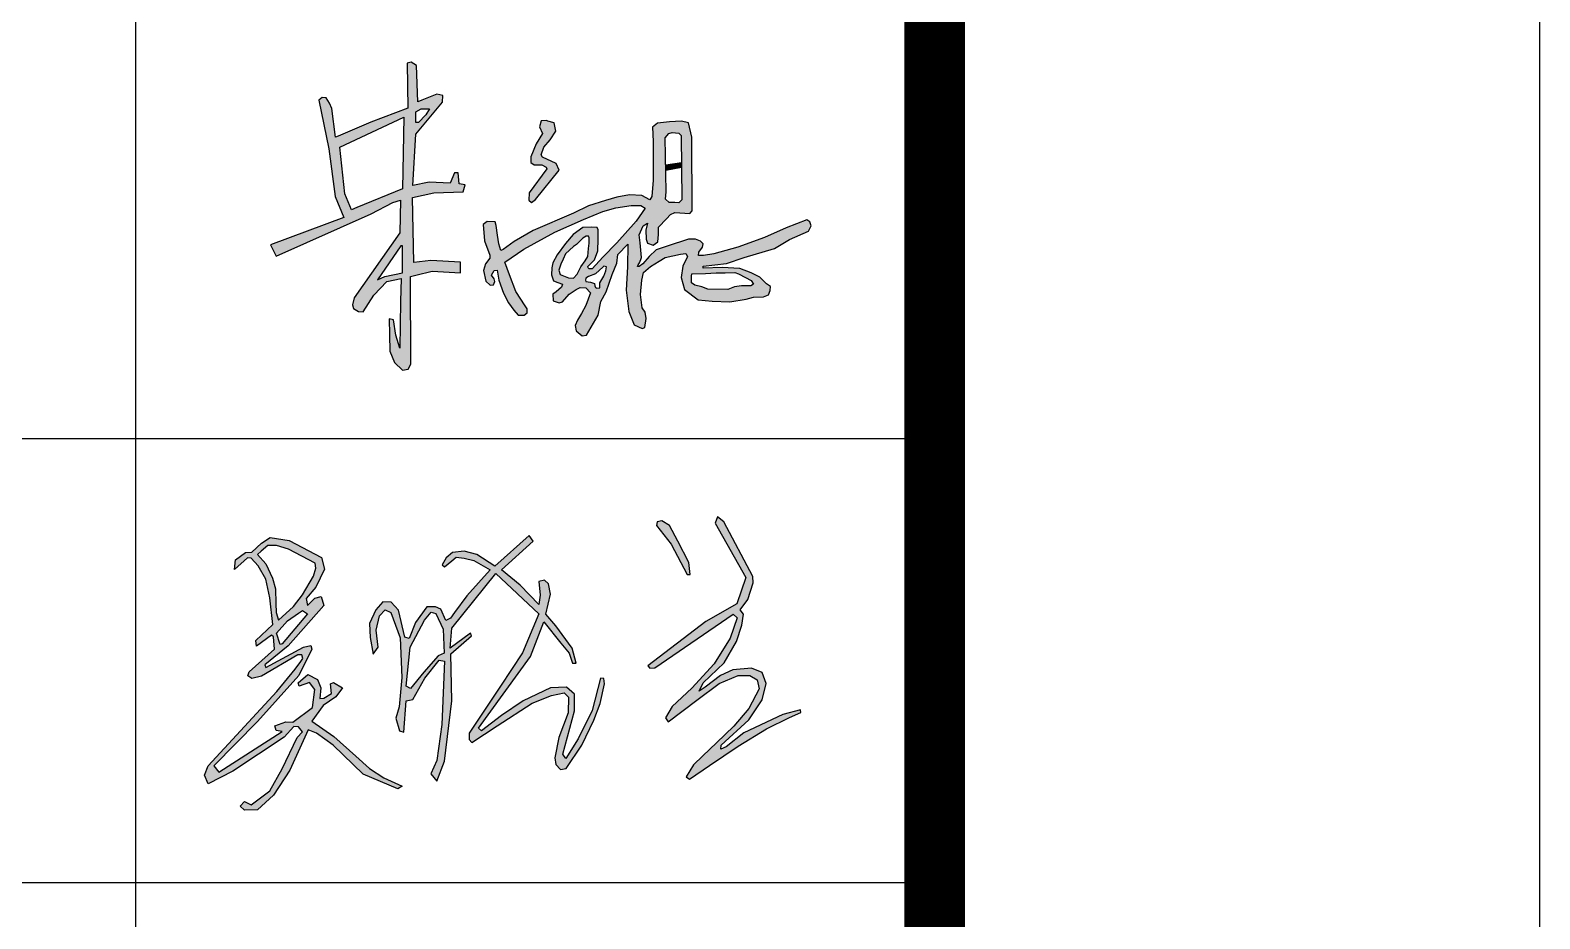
# Model space of a CAD drawing. Extents: x 1162612 to 1711260, y -157368 to 197905.
# Drawn here: x 1689902 to 1693643, y 62951 to 65154 of the extents above; entities that cross this region are included whole.
import ezdxf

# ---------------------------------------------------------------- set-up
doc = ezdxf.new("R2010")
doc.units = 0
doc.header["$LTSCALE"] = 1000
doc.header["$MEASUREMENT"] = 0
doc.layers.get('0').update_dxf_attribs({"linetype": 'CONTINUOUS'})
doc.layers.add('PUB_TITLE', color=4, linetype='CONTINUOUS')

msp = doc.modelspace()

# ---------------------------------------------------------------- hatches: boundary and pattern name
h = msp.add_hatch(color=7)
h.paths.add_polyline_path([(1690848.9, 64739.3), (1690902, 64751.1), (1690975, 64753.6), (1690979.9, 64771), (1690965.1, 64773.1), (1690962.3, 64800.3), (1690953.7, 64800.4), (1690942.8, 64774.5), (1690890.5, 64777.4), (1690849.9, 64768.8), (1690857.4, 64896.1), (1690924, 64975.4), (1690924.2, 64991.9), (1690909.2, 64995.5), (1690872.6, 64980.6), (1690862.3, 64976.6), (1690859.6, 65066.5), (1690846.2, 65074.5), (1690836, 65072.5), (1690837.6, 64960.9), (1690745.7, 64926.1), (1690665.2, 64890.9), (1690658.8, 64888.7), (1690649.5, 64959.5), (1690643.9, 64973.4), (1690635.4, 64986.3), (1690625.4, 64987), (1690616.9, 64980.5), (1690641.8, 64860), (1690657.8, 64741.6), (1690679.2, 64689.6), (1690497.6, 64621.5), (1690511.4, 64593.5), (1690747.1, 64698.9), (1690800.9, 64726.6), (1690819.9, 64733), (1690817.7, 64651.7), (1690704.8, 64490.4), (1690700.2, 64472.9), (1690703.3, 64464), (1690715.3, 64456.6), (1690726.8, 64455.6), (1690753.4, 64497.4), (1690785.8, 64531.1), (1690821.5, 64538.8), (1690819.4, 64481.5), (1690817.6, 64366), (1690807.7, 64397.7), (1690801.9, 64435.6), (1690791.4, 64438.8), (1690792.4, 64398.4), (1690793.5, 64358.7), (1690804.4, 64330.6), (1690824.8, 64311.1), (1690838.7, 64313.5), (1690845, 64325.7), (1690844.3, 64543.8), (1690857.2, 64546.5), (1690898.2, 64556.4), (1690968.5, 64552.5), (1690968.5, 64578.8), (1690895.1, 64582.9), (1690853, 64578.3)])
h.paths.add_polyline_path([(1690824.2, 64760.6), (1690711.3, 64714.6), (1690698.4, 64708.3), (1690681.7, 64748.6), (1690669.4, 64864.1), (1690827.6, 64938.4)], flags=16)
h.paths.add_polyline_path([(1690824.2, 64619.4), (1690824.2, 64552.2), (1690780.7, 64543.5), (1690762.6, 64535.2), (1690820.3, 64619.4)], flags=16)
h.paths.add_polyline_path([(1690857.4, 64924.9), (1690857.4, 64951.8), (1690870.4, 64958.9), (1690891.2, 64958.9), (1690882.1, 64944.2), (1690863.9, 64925.3)], flags=16)
h = msp.add_hatch(color=7)
h.paths.add_polyline_path([(1691499.3, 64701.7), (1691536.3, 64699.5), (1691542.7, 64705.9), (1691541.3, 64888.7), (1691533.6, 64924.3), (1691516, 64928.2), (1691486.2, 64926.9), (1691456.4, 64923.7), (1691443.9, 64913.7), (1691446, 64878.2), (1691445.4, 64782.5), (1691442.5, 64741.5), (1691437.2, 64733.8), (1691417.7, 64744.2), (1691387.3, 64745.8), (1691355.8, 64739.8), (1691327.8, 64731.9), (1691285.6, 64718.6), (1691248.6, 64700.3), (1691148.7, 64657.7), (1691101.1, 64630.4), (1691073.8, 64610.1), (1691068.1, 64608.1), (1691062.9, 64624.7), (1691059.8, 64646.2), (1691056.3, 64670), (1691054.3, 64679.1), (1691034.2, 64679.5), (1691024.5, 64672.1), (1691028.1, 64631.8), (1691040.8, 64596.4), (1691040.6, 64588.8), (1691030.1, 64574.6), (1691025.4, 64558.3), (1691031.3, 64531.5), (1691042.1, 64522.3), (1691050.4, 64522.9), (1691053.5, 64531.2), (1691051.6, 64537.7), (1691045, 64546.6), (1691052.1, 64557.9), (1691059.5, 64559.5), (1691063.5, 64534.5), (1691074.6, 64502.4), (1691087.3, 64478.4), (1691100.8, 64459.6), (1691111, 64447.9), (1691125.9, 64447.2), (1691133.5, 64453.3), (1691133.9, 64463.4), (1691128.5, 64471), (1691105.8, 64505.9), (1691089.5, 64547.9), (1691078.2, 64578.6), (1691125.4, 64611.5), (1691202.1, 64653.1), (1691273.5, 64684.4), (1691320.7, 64704.2), (1691353, 64713.6), (1691390.9, 64719.1), (1691415, 64719.1), (1691425.9, 64713.2), (1691403.3, 64680.5), (1691355.8, 64626.7), (1691321.4, 64591.2), (1691294.6, 64562), (1691287, 64562.3), (1691284.7, 64564.8), (1691283.9, 64568.5), (1691300.7, 64584.6), (1691308.4, 64606.7), (1691309.1, 64636.2), (1691309.3, 64659.2), (1691306.8, 64665), (1691293.6, 64666), (1691271.3, 64664.5), (1691247.4, 64647.6), (1691228.6, 64625.5), (1691207.9, 64597.2), (1691197.4, 64577.4), (1691194.7, 64564.7), (1691193.6, 64547.4), (1691198.8, 64532.6), (1691209.6, 64528.5), (1691221.3, 64524.6), (1691218.8, 64517.1), (1691205.1, 64505.6), (1691197.4, 64499.3), (1691197.9, 64483.3), (1691212.7, 64477.8), (1691220.7, 64480.3), (1691237.9, 64499.5), (1691254.9, 64511.2), (1691264.8, 64516.5), (1691279.3, 64515.6), (1691290.5, 64503), (1691278.8, 64471.6), (1691268.4, 64451.3), (1691258.2, 64435.4), (1691252.2, 64422.2), (1691254.9, 64409.1), (1691269.5, 64396.7), (1691280.4, 64398.1), (1691309.7, 64447.2), (1691316.2, 64481.5), (1691329.1, 64505.7), (1691344.5, 64548.6), (1691355.8, 64576.7), (1691358.2, 64597.8), (1691382.9, 64623.9), (1691381.9, 64567.3), (1691378.9, 64509.7), (1691385.5, 64456.5), (1691398.6, 64423.5), (1691418.5, 64414.2), (1691425.4, 64416.7), (1691428.5, 64439.1), (1691426, 64455.3), (1691418.8, 64465.4), (1691414.8, 64498.4), (1691417.9, 64534.2), (1691421.9, 64553), (1691438.9, 64568.4), (1691460.4, 64581.3), (1691475.2, 64590.8), (1691513.2, 64598.9), (1691526.4, 64600.1), (1691530.7, 64593.1), (1691519.3, 64569), (1691515, 64540.6), (1691523.2, 64511), (1691557.2, 64485.3), (1691592.2, 64482.5), (1691635.5, 64480.2), (1691676.4, 64487.6), (1691694.4, 64491.9), (1691718.9, 64493.1), (1691731.4, 64498.2), (1691736.1, 64508.7), (1691736.7, 64518.4), (1691726.4, 64525.5), (1691710.1, 64542), (1691688.9, 64552.6), (1691660.4, 64563), (1691616.8, 64565.6), (1691569.7, 64563.9), (1691570, 64569.3), (1691627.2, 64575.6), (1691671.6, 64590.1), (1691746.2, 64612.6), (1691783.5, 64634.8), (1691830.7, 64655.5), (1691837.3, 64668.6), (1691834.3, 64679.3), (1691826.9, 64684.2), (1691775.6, 64664), (1691722, 64640.4), (1691655.5, 64615.8), (1691596.4, 64599.6), (1691570.7, 64595.6), (1691557.9, 64595.1), (1691559.2, 64603.8), (1691568, 64616), (1691569.5, 64624), (1691562.9, 64630.8), (1691550.5, 64635.7), (1691533.2, 64635.7), (1691480.6, 64618.6), (1691453.4, 64609.8), (1691435.9, 64592.8), (1691420.4, 64575.1), (1691411.1, 64567.8), (1691407.3, 64568.1), (1691408.8, 64572.1), (1691412.2, 64577.6), (1691415.1, 64585.5), (1691416.9, 64590.1), (1691413.2, 64626.6), (1691410.8, 64646.9), (1691421.4, 64669.3), (1691431.9, 64675.4), (1691427.7, 64658.4), (1691428.3, 64635.7), (1691432.1, 64626.4), (1691445.6, 64621.4), (1691457.6, 64629.4), (1691458.7, 64647.4), (1691458.7, 64666.1), (1691478.5, 64686.4), (1691489.1, 64697.3)])
h.paths.add_polyline_path([(1691476.5, 64734.9), (1691478.3, 64753.1), (1691475.5, 64887.2), (1691484.3, 64898.3), (1691492.6, 64900.5), (1691509.7, 64899.1), (1691514.8, 64893.2), (1691517, 64733.8), (1691509.7, 64726), (1691499.9, 64726.9), (1691485.4, 64726.6)], flags=16)
h.paths.add_polyline_path([(1691542, 64550.3), (1691575.1, 64550.7), (1691601.6, 64552.5), (1691624.6, 64552.7), (1691648, 64553.5), (1691657.3, 64550.3), (1691675, 64541), (1691688.7, 64533.4), (1691694.6, 64524.3), (1691688.1, 64520.4), (1691664.6, 64520.2), (1691647.3, 64517.6), (1691630.8, 64510.9), (1691581, 64512.4), (1691566.7, 64517.6), (1691548.9, 64521.7), (1691540.5, 64527.8), (1691540.7, 64544)], flags=16)
h.paths.add_polyline_path([(1691287.2, 64639.6), (1691287.5, 64626.4), (1691285.8, 64612.8), (1691283.6, 64593.3), (1691277, 64582.6), (1691266.1, 64567.2), (1691257.6, 64549.2), (1691248.3, 64539.3), (1691235.9, 64540.4), (1691215.1, 64548.7), (1691212.1, 64558.8), (1691217, 64573.9), (1691222.5, 64586.5), (1691228.8, 64599.3), (1691248.6, 64617.4), (1691255.8, 64622.5), (1691262.6, 64629.7), (1691271.7, 64638.8), (1691279.4, 64643), (1691285.6, 64643.1)], flags=16)
h.paths.add_polyline_path([(1691330.3, 64567.7), (1691328.5, 64557.5), (1691323.2, 64544), (1691314, 64528), (1691313.3, 64515.7), (1691306.3, 64514.4), (1691302.5, 64516.3), (1691301.2, 64520.4), (1691300.7, 64526.1), (1691290.1, 64529.3), (1691278.8, 64530.7), (1691278.1, 64534.6), (1691278.7, 64539), (1691285.2, 64543.2), (1691302.6, 64550.1), (1691321.6, 64567.7), (1691323.5, 64568.9)], flags=16)
for points in [[(1691213, 64806.6), (1691205.3, 64823.5), (1691171.7, 64839.6), (1691168.1, 64845.1), (1691175.2, 64864), (1691190.6, 64882.3), (1691204.5, 64903.8), (1691200.5, 64924.5), (1691184.8, 64928.3), (1691181.4, 64930.5), (1691168, 64928.9), (1691164.2, 64914.6), (1691171.3, 64897.9), (1691155.4, 64872.7), (1691142.5, 64839.9), (1691142.6, 64825.7), (1691151.1, 64820.2), (1691169.6, 64820.2), (1691180.9, 64814.5), (1691182.5, 64810.1), (1691138.1, 64750.6), (1691137.5, 64732.8), (1691144.1, 64726.8), (1691154.3, 64734.2)], [(1691515.7, 64825.8), (1691476.9, 64820.1), (1691477.2, 64806.2), (1691515.9, 64813.5)]]:
    msp.add_hatch(color=7).paths.add_polyline_path(points)
h = msp.add_hatch(color=256)
h.paths.add_polyline_path([(1691620.8, 63935.6), (1691605, 63947.6), (1691599.1, 63931.7), (1691675.3, 63797.1), (1691653.4, 63732.2), (1691576.2, 63688.3), (1691432.9, 63578.2), (1691437.7, 63572.3), (1691450, 63572.9), (1691643.8, 63706.4), (1691653.9, 63697.3), (1691636.3, 63646.8), (1691596.9, 63583.5), (1691542, 63522.6), (1691493, 63477.4), (1691476, 63449.2), (1691482.9, 63439.1), (1691554.2, 63492.8), (1691609.7, 63534.6), (1691656.6, 63554), (1691685.4, 63554), (1691703.5, 63543.4), (1691708.8, 63521.1), (1691682.7, 63472.7), (1691645.4, 63428.3), (1691602.8, 63387.4), (1691569.2, 63355), (1691545.6, 63332.4), (1691527.2, 63302.8), (1691535.7, 63297.5), (1691585.2, 63331), (1691656.7, 63379.3), (1691726.6, 63422.3), (1691784.1, 63450.2), (1691811.7, 63462.2), (1691810.6, 63468.9), (1691767.3, 63457.3), (1691670.7, 63412.2), (1691626.7, 63377.2), (1691613.2, 63371.6), (1691614.7, 63381.7), (1691683, 63444.3), (1691715.8, 63493.8), (1691725.9, 63534.7), (1691716.2, 63561.9), (1691689.4, 63572.7), (1691643.1, 63568.6), (1691612.5, 63554.1), (1691574.5, 63525.7), (1691560.2, 63515.1), (1691570, 63536.2), (1691621.5, 63585.7), (1691652.1, 63638.8), (1691665.5, 63678.7), (1691669.6, 63706.6), (1691661.4, 63717.4), (1691680.1, 63742.3), (1691693.9, 63783.6), (1691693.2, 63799.7)])
h.paths.add_polyline_path([(1691467.5, 63937.6), (1691456.1, 63935.5), (1691453.7, 63926.4), (1691490.3, 63879.5), (1691529.9, 63804.6), (1691537.3, 63804.6), (1691534.3, 63834.3), (1691506.7, 63887.3), (1691486.4, 63926.1)], flags=17)
h.paths.add_polyline_path([(1690877.3, 63562.8), (1690844.5, 63521.9), (1690833.9, 63528), (1690843.4, 63624.2), (1690879, 63691.6), (1690895.2, 63711.4), (1690907.3, 63707.9), (1690925.7, 63668.9), (1690927.6, 63610), (1690913.2, 63603)], flags=16)
h.paths.add_polyline_path([(1690744, 63648.8), (1690751.8, 63607.2), (1690764.4, 63624.6), (1690759.5, 63666.5), (1690767.1, 63701.8), (1690781.8, 63717.1), (1690795.4, 63710.5), (1690818.8, 63648), (1690822.6, 63549.1), (1690816.6, 63476.5), (1690807.9, 63448.8), (1690817.1, 63417.2), (1690828, 63414), (1690834, 63491.2), (1690849.8, 63495), (1690879.7, 63547.7), (1690915.1, 63592.3), (1690928.7, 63590.1), (1690921.6, 63432.4), (1690909.6, 63343.6), (1690894.9, 63310.4), (1690909.6, 63292.5), (1690928.7, 63341.9), (1690946.7, 63491.2), (1690944.1, 63608), (1690995.6, 63652.2), (1690993.3, 63659.1), (1690943, 63621.7), (1690946.4, 63671.6), (1691055.8, 63807.1), (1691162.8, 63707), (1691122.3, 63610.3), (1691067.6, 63527.9), (1690990, 63411), (1690990.1, 63395.6), (1690996, 63388.1), (1691059.1, 63429.3), (1691145.5, 63485.7), (1691193.4, 63504.5), (1691225.5, 63511.3), (1691235.6, 63500.7), (1691234.7, 63462.1), (1691211.6, 63400.5), (1691201.9, 63350.1), (1691204.4, 63333.7), (1691216.2, 63321.1), (1691230.5, 63323.6), (1691268.8, 63381.6), (1691298.7, 63443.5), (1691314.1, 63484.5), (1691324.9, 63533.8), (1691323.2, 63546.6), (1691315.3, 63547.4), (1691294.6, 63467.9), (1691259.8, 63397.5), (1691229.5, 63348.9), (1691221.6, 63359.2), (1691250.6, 63466.7), (1691251.1, 63508.1), (1691231.2, 63525.5), (1691191, 63523.4), (1691123.4, 63491.1), (1691069.9, 63455.1), (1691020.2, 63417.4), (1691013.2, 63424.1), (1691142.1, 63601.3), (1691175.1, 63687.2), (1691217.3, 63634.4), (1691237.2, 63609.6), (1691246.1, 63584.5), (1691255.2, 63584.5), (1691244.7, 63622.4), (1691204.2, 63677.4), (1691180, 63706.6), (1691191.1, 63756), (1691186.5, 63781.5), (1691176.4, 63790.7), (1691162.3, 63787.5), (1691165.5, 63753.2), (1691162.3, 63729.9), (1691116.5, 63778.3), (1691069.6, 63816), (1691148.2, 63887.1), (1691138.2, 63901.2), (1691053.4, 63825.5), (1691008.7, 63854.5), (1690977, 63862.1), (1690948.8, 63859.3), (1690932.6, 63845.8), (1690923.1, 63828.8), (1690928.6, 63823.7), (1690946.5, 63838.3), (1690957.3, 63847.3), (1690977.7, 63845), (1691001.4, 63839.3), (1691041.4, 63816.3), (1690983.6, 63752.1), (1690953.4, 63710.2), (1690943.1, 63696), (1690931.7, 63690.2), (1690919.2, 63719.1), (1690905.9, 63724.9), (1690885.1, 63724.9), (1690856.7, 63686), (1690841.2, 63645.8), (1690830.6, 63649.1), (1690814.7, 63716.2), (1690796.4, 63736.2), (1690775.9, 63736.5), (1690758.1, 63717.1), (1690743.1, 63683.5)])
h.paths.add_polyline_path([(1690521, 63631.4), (1690512, 63659.2), (1690539.5, 63689.5), (1690566.7, 63708.4), (1690577, 63715.6), (1690589.3, 63707.1), (1690526.3, 63632.5)], flags=16)
h.paths.add_polyline_path([(1690511, 63710.7), (1690517.3, 63691.1), (1690554.2, 63725.4), (1690576.6, 63753.9), (1690603.6, 63800.7), (1690609.5, 63820.6), (1690607.7, 63832.8), (1690541.8, 63867.3), (1690512.2, 63876.2), (1690490.7, 63876.8), (1690473.9, 63862.3), (1690465.1, 63854.6), (1690485.7, 63830.7), (1690502.7, 63795.8), (1690510, 63768.8), (1690510.8, 63732.8)], flags=16)
h.paths.add_polyline_path([(1690440.2, 63846.1), (1690408, 63816.9), (1690411, 63840.7), (1690435.5, 63859.4), (1690450.8, 63859.9), (1690474.8, 63882.5), (1690496.6, 63896.5), (1690543.3, 63888.6), (1690624.1, 63846.8), (1690631.1, 63818), (1690610.1, 63773.5), (1690585.7, 63745.1), (1690589.2, 63728.1), (1690607.1, 63746), (1690622.8, 63750.4), (1690629.3, 63728.1), (1690541, 63627.8), (1690483.1, 63581.1), (1690485.6, 63573.9), (1690579.5, 63624.9), (1690597.3, 63628.3), (1690599.8, 63619.6), (1690567.7, 63554.2), (1690464.9, 63440), (1690356.7, 63330.7), (1690369.4, 63315), (1690526.6, 63415.2), (1690511.5, 63418.3), (1690507.9, 63429.7), (1690535.7, 63439.4), (1690552.6, 63438.8), (1690601.6, 63475.1), (1690607, 63519.8), (1690593.7, 63537.3), (1690568.3, 63527.6), (1690565.9, 63536.1), (1690590.1, 63556.6), (1690613.7, 63544.5), (1690622.2, 63523.4), (1690619.7, 63497.4), (1690629.4, 63498), (1690648.2, 63509.5), (1690645.7, 63533.7), (1690653.6, 63537.3), (1690676, 63524), (1690659, 63501), (1690628.2, 63479.9), (1690599.8, 63441.2), (1690654.2, 63403.2), (1690708.6, 63354.2), (1690742.8, 63323.6), (1690778.3, 63300.2), (1690823.7, 63280.3), (1690812.8, 63273), (1690726.9, 63309.9), (1690652.5, 63381.2), (1690611.4, 63411.4), (1690590.3, 63419.2), (1690545.5, 63319.5), (1690504.4, 63257.3), (1690465.4, 63221.2), (1690433.2, 63220.4), (1690422.2, 63230.5), (1690432.8, 63241.5), (1690449.7, 63233.9), (1690495.5, 63268.2), (1690526, 63323.1), (1690563.3, 63400.5), (1690576.9, 63414.9), (1690566.7, 63427.2), (1690554.8, 63427.6), (1690531.5, 63401.8), (1690403.6, 63316.7), (1690343, 63285.4), (1690334.1, 63307.4), (1690342.6, 63330.3), (1690513.3, 63514.6), (1690558.7, 63570.3), (1690572.6, 63589.1), (1690577.8, 63596.1), (1690574.9, 63605.5), (1690564.9, 63605.9), (1690475.3, 63552.8), (1690450.7, 63547.2), (1690441, 63553.2), (1690444.4, 63563.2), (1690507.2, 63619.4), (1690505, 63650.2), (1690499.5, 63653.9), (1690462.8, 63627.1), (1690460.6, 63641.4), (1690502.8, 63680.3), (1690495.4, 63746.4), (1690485.4, 63793.2), (1690466.6, 63826.4), (1690449.5, 63845.1)])

# ---------------------------------------------------------------- linework, layer by layer
for p, q in [((1691605, 63947.6), (1691599.1, 63931.7)), ((1691620.8, 63935.6), (1691605, 63947.6)), ((1691456.1, 63935.5), (1691453.7, 63926.4)), ((1691453.7, 63926.4), (1691490.3, 63879.5)), ((1691467.5, 63937.6), (1691456.1, 63935.5)), ((1691486.4, 63926.1), (1691467.5, 63937.6)), ((1691506.7, 63887.3), (1691486.4, 63926.1)), ((1691599.1, 63931.7), (1691675.3, 63797.1)), ((1691693.2, 63799.7), (1691620.8, 63935.6)), ((1690450.8, 63859.9), (1690474.8, 63882.5)), ((1690490.7, 63876.8), (1690473.9, 63862.3)), ((1690474.8, 63882.5), (1690496.6, 63896.5)), ((1690512.2, 63876.2), (1690490.7, 63876.8)), ((1690496.6, 63896.5), (1690543.3, 63888.6)), ((1690541.8, 63867.3), (1690512.2, 63876.2)), ((1690543.3, 63888.6), (1690624.1, 63846.8)), ((1691138.2, 63901.2), (1691053.4, 63825.5)), ((1691069.6, 63816), (1691148.2, 63887.1)), ((1691148.2, 63887.1), (1691138.2, 63901.2)), ((1691490.3, 63879.5), (1691529.9, 63804.6)), ((1691534.3, 63834.3), (1691506.7, 63887.3)), ((1690440.2, 63846.1), (1690408, 63816.9)), ((1690408, 63816.9), (1690411, 63840.7)), ((1690411, 63840.7), (1690435.5, 63859.4)), ((1690435.5, 63859.4), (1690450.8, 63859.9)), ((1690449.5, 63845.1), (1690440.2, 63846.1)), ((1690466.6, 63826.4), (1690449.5, 63845.1)), ((1690473.9, 63862.3), (1690465.1, 63854.6)), ((1690465.1, 63854.6), (1690485.7, 63830.7)), ((1690607.7, 63832.8), (1690541.8, 63867.3)), ((1690609.5, 63820.6), (1690607.7, 63832.8)), ((1690624.1, 63846.8), (1690631.1, 63818)), ((1690932.6, 63845.8), (1690923.1, 63828.8)), ((1690928.6, 63823.7), (1690946.5, 63838.3)), ((1690948.8, 63859.3), (1690932.6, 63845.8)), ((1690946.5, 63838.3), (1690957.3, 63847.3)), ((1690977, 63862.1), (1690948.8, 63859.3)), ((1690957.3, 63847.3), (1690977.7, 63845)), ((1691008.7, 63854.5), (1690977, 63862.1)), ((1690977.7, 63845), (1691001.4, 63839.3)), ((1691001.4, 63839.3), (1691041.4, 63816.3)), ((1691053.4, 63825.5), (1691008.7, 63854.5)), ((1691537.3, 63804.6), (1691534.3, 63834.3)), ((1690485.4, 63793.2), (1690466.6, 63826.4)), ((1690485.7, 63830.7), (1690502.7, 63795.8)), ((1690502.7, 63795.8), (1690510, 63768.8)), ((1690576.6, 63753.9), (1690603.6, 63800.7)), ((1690603.6, 63800.7), (1690609.5, 63820.6)), ((1690631.1, 63818), (1690610.1, 63773.5)), ((1690923.1, 63828.8), (1690928.6, 63823.7)), ((1690946.4, 63671.6), (1691055.8, 63807.1)), ((1691041.4, 63816.3), (1690983.6, 63752.1)), ((1691055.8, 63807.1), (1691162.8, 63707)), ((1691116.5, 63778.3), (1691069.6, 63816)), ((1691529.9, 63804.6), (1691537.3, 63804.6)), ((1691675.3, 63797.1), (1691653.4, 63732.2)), ((1691693.9, 63783.6), (1691693.2, 63799.7)), ((1690495.4, 63746.4), (1690485.4, 63793.2)), ((1690510, 63768.8), (1690510.8, 63732.8)), ((1690610.1, 63773.5), (1690585.7, 63745.1)), ((1691162.3, 63729.9), (1691116.5, 63778.3)), ((1691176.4, 63790.7), (1691162.3, 63787.5)), ((1691162.3, 63787.5), (1691165.5, 63753.2)), ((1691186.5, 63781.5), (1691176.4, 63790.7)), ((1691191.1, 63756), (1691186.5, 63781.5)), ((1691680.1, 63742.3), (1691693.9, 63783.6)), ((1690502.8, 63680.3), (1690495.4, 63746.4)), ((1690510.8, 63732.8), (1690511, 63710.7)), ((1690517.3, 63691.1), (1690554.2, 63725.4)), ((1690629.3, 63728.1), (1690541, 63627.8)), ((1690554.2, 63725.4), (1690576.6, 63753.9)), ((1690585.7, 63745.1), (1690589.2, 63728.1)), ((1690589.2, 63728.1), (1690607.1, 63746)), ((1690607.1, 63746), (1690622.8, 63750.4)), ((1690622.8, 63750.4), (1690629.3, 63728.1)), ((1690775.9, 63736.5), (1690758.1, 63717.1)), ((1690796.4, 63736.2), (1690775.9, 63736.5)), ((1690814.7, 63716.2), (1690796.4, 63736.2)), ((1690885.1, 63724.9), (1690856.7, 63686)), ((1690905.9, 63724.9), (1690885.1, 63724.9)), ((1690919.2, 63719.1), (1690905.9, 63724.9)), ((1690983.6, 63752.1), (1690953.4, 63710.2)), ((1691165.5, 63753.2), (1691162.3, 63729.9)), ((1691180, 63706.6), (1691191.1, 63756)), ((1691653.4, 63732.2), (1691576.2, 63688.3)), ((1691661.4, 63717.4), (1691680.1, 63742.3)), ((1690511, 63710.7), (1690517.3, 63691.1)), ((1690512, 63659.2), (1690539.5, 63689.5)), ((1690589.3, 63707.1), (1690526.3, 63632.5)), ((1690539.5, 63689.5), (1690566.7, 63708.4)), ((1690566.7, 63708.4), (1690577, 63715.6)), ((1690577, 63715.6), (1690589.3, 63707.1)), ((1690758.1, 63717.1), (1690743.1, 63683.5)), ((1690743.1, 63683.5), (1690744, 63648.8)), ((1690759.5, 63666.5), (1690767.1, 63701.8)), ((1690767.1, 63701.8), (1690781.8, 63717.1)), ((1690781.8, 63717.1), (1690795.4, 63710.5)), ((1690795.4, 63710.5), (1690818.8, 63648)), ((1690830.6, 63649.1), (1690814.7, 63716.2)), ((1690856.7, 63686), (1690841.2, 63645.8)), ((1690843.4, 63624.2), (1690879, 63691.6)), ((1690879, 63691.6), (1690895.2, 63711.4)), ((1690895.2, 63711.4), (1690907.3, 63707.9)), ((1690907.3, 63707.9), (1690925.7, 63668.9)), ((1690931.7, 63690.2), (1690919.2, 63719.1)), ((1690943.1, 63696), (1690931.7, 63690.2)), ((1690953.4, 63710.2), (1690943.1, 63696)), ((1691162.8, 63707), (1691122.3, 63610.3)), ((1691142.1, 63601.3), (1691175.1, 63687.2)), ((1691175.1, 63687.2), (1691217.3, 63634.4)), ((1691204.2, 63677.4), (1691180, 63706.6)), ((1691576.2, 63688.3), (1691432.9, 63578.2)), ((1691450, 63572.9), (1691643.8, 63706.4)), ((1691653.9, 63697.3), (1691636.3, 63646.8)), ((1691643.8, 63706.4), (1691653.9, 63697.3)), ((1691669.6, 63706.6), (1691661.4, 63717.4)), ((1691665.5, 63678.7), (1691669.6, 63706.6)), ((1690460.6, 63641.4), (1690502.8, 63680.3)), ((1690499.5, 63653.9), (1690462.8, 63627.1)), ((1690505, 63650.2), (1690499.5, 63653.9)), ((1690507.2, 63619.4), (1690505, 63650.2)), ((1690521, 63631.4), (1690512, 63659.2)), ((1690744, 63648.8), (1690751.8, 63607.2)), ((1690764.4, 63624.6), (1690759.5, 63666.5)), ((1690818.8, 63648), (1690822.6, 63549.1)), ((1690841.2, 63645.8), (1690830.6, 63649.1)), ((1690925.7, 63668.9), (1690927.6, 63610)), ((1690943, 63621.7), (1690946.4, 63671.6)), ((1690993.3, 63659.1), (1690943, 63621.7)), ((1690944.1, 63608), (1690995.6, 63652.2)), ((1690995.6, 63652.2), (1690993.3, 63659.1)), ((1691244.7, 63622.4), (1691204.2, 63677.4)), ((1691636.3, 63646.8), (1691596.9, 63583.5)), ((1691652.1, 63638.8), (1691665.5, 63678.7)), ((1690444.4, 63563.2), (1690507.2, 63619.4)), ((1690462.8, 63627.1), (1690460.6, 63641.4)), ((1690541, 63627.8), (1690483.1, 63581.1)), ((1690485.6, 63573.9), (1690579.5, 63624.9)), ((1690526.3, 63632.5), (1690521, 63631.4)), ((1690599.8, 63619.6), (1690567.7, 63554.2)), ((1690579.5, 63624.9), (1690597.3, 63628.3)), ((1690597.3, 63628.3), (1690599.8, 63619.6)), ((1690751.8, 63607.2), (1690764.4, 63624.6)), ((1690833.9, 63528), (1690843.4, 63624.2)), ((1690927.6, 63610), (1690913.2, 63603)), ((1690946.7, 63491.2), (1690944.1, 63608)), ((1691122.3, 63610.3), (1691067.6, 63527.9)), ((1691217.3, 63634.4), (1691237.2, 63609.6)), ((1691237.2, 63609.6), (1691246.1, 63584.5)), ((1691255.2, 63584.5), (1691244.7, 63622.4)), ((1691621.5, 63585.7), (1691652.1, 63638.8)), ((1690564.9, 63605.9), (1690475.3, 63552.8)), ((1690483.1, 63581.1), (1690485.6, 63573.9)), ((1690513.3, 63514.6), (1690558.7, 63570.3)), ((1690558.7, 63570.3), (1690572.6, 63589.1)), ((1690574.9, 63605.5), (1690564.9, 63605.9)), ((1690572.6, 63589.1), (1690577.8, 63596.1)), ((1690577.8, 63596.1), (1690574.9, 63605.5)), ((1690913.2, 63603), (1690877.3, 63562.8)), ((1690879.7, 63547.7), (1690915.1, 63592.3)), ((1690915.1, 63592.3), (1690928.7, 63590.1)), ((1690928.7, 63590.1), (1690921.6, 63432.4)), ((1691013.2, 63424.1), (1691142.1, 63601.3)), ((1691246.1, 63584.5), (1691255.2, 63584.5)), ((1691432.9, 63578.2), (1691437.7, 63572.3)), ((1691437.7, 63572.3), (1691450, 63572.9)), ((1691596.9, 63583.5), (1691542, 63522.6)), ((1691570, 63536.2), (1691621.5, 63585.7)), ((1691689.4, 63572.7), (1691643.1, 63568.6)), ((1691716.2, 63561.9), (1691689.4, 63572.7)), ((1690441, 63553.2), (1690444.4, 63563.2)), ((1690450.7, 63547.2), (1690441, 63553.2)), ((1690475.3, 63552.8), (1690450.7, 63547.2)), ((1690567.7, 63554.2), (1690464.9, 63440)), ((1690565.9, 63536.1), (1690590.1, 63556.6)), ((1690568.3, 63527.6), (1690565.9, 63536.1)), ((1690593.7, 63537.3), (1690568.3, 63527.6)), ((1690590.1, 63556.6), (1690613.7, 63544.5)), ((1690607, 63519.8), (1690593.7, 63537.3)), ((1690613.7, 63544.5), (1690622.2, 63523.4)), ((1690645.7, 63533.7), (1690653.6, 63537.3)), ((1690648.2, 63509.5), (1690645.7, 63533.7)), ((1690653.6, 63537.3), (1690676, 63524)), ((1690822.6, 63549.1), (1690816.6, 63476.5)), ((1690877.3, 63562.8), (1690844.5, 63521.9)), ((1690849.8, 63495), (1690879.7, 63547.7)), ((1691315.3, 63547.4), (1691294.6, 63467.9)), ((1691314.1, 63484.5), (1691324.9, 63533.8)), ((1691323.2, 63546.6), (1691315.3, 63547.4)), ((1691324.9, 63533.8), (1691323.2, 63546.6)), ((1691554.2, 63492.8), (1691609.7, 63534.6)), ((1691560.2, 63515.1), (1691570, 63536.2)), ((1691612.5, 63554.1), (1691574.5, 63525.7)), ((1691609.7, 63534.6), (1691656.6, 63554)), ((1691643.1, 63568.6), (1691612.5, 63554.1)), ((1691656.6, 63554), (1691685.4, 63554)), ((1691685.4, 63554), (1691703.5, 63543.4)), ((1691703.5, 63543.4), (1691708.8, 63521.1)), ((1691715.8, 63493.8), (1691725.9, 63534.7)), ((1691725.9, 63534.7), (1691716.2, 63561.9)), ((1690342.6, 63330.3), (1690513.3, 63514.6)), ((1690568.3, 63527.6), (1690568.3, 63527.6)), ((1690601.6, 63475.1), (1690607, 63519.8)), ((1690622.2, 63523.4), (1690619.7, 63497.4)), ((1690619.7, 63497.4), (1690629.4, 63498)), ((1690659, 63501), (1690628.2, 63479.9)), ((1690629.4, 63498), (1690648.2, 63509.5)), ((1690676, 63524), (1690659, 63501)), ((1690844.5, 63521.9), (1690833.9, 63528)), ((1691067.6, 63527.9), (1690990, 63411)), ((1691191, 63523.4), (1691123.4, 63491.1)), ((1691145.5, 63485.7), (1691193.4, 63504.5)), ((1691231.2, 63525.5), (1691191, 63523.4)), ((1691193.4, 63504.5), (1691225.5, 63511.3)), ((1691225.5, 63511.3), (1691235.6, 63500.7)), ((1691251.1, 63508.1), (1691231.2, 63525.5)), ((1691235.6, 63500.7), (1691234.7, 63462.1)), ((1691250.6, 63466.7), (1691251.1, 63508.1)), ((1691542, 63522.6), (1691493, 63477.4)), ((1691574.5, 63525.7), (1691560.2, 63515.1)), ((1691708.8, 63521.1), (1691682.7, 63472.7)), ((1690552.6, 63438.8), (1690601.6, 63475.1)), ((1690628.2, 63479.9), (1690599.8, 63441.2)), ((1690816.6, 63476.5), (1690807.9, 63448.8)), ((1690828, 63414), (1690834, 63491.2)), ((1690834, 63491.2), (1690849.8, 63495)), ((1690928.7, 63341.9), (1690946.7, 63491.2)), ((1691059.1, 63429.3), (1691145.5, 63485.7)), ((1691123.4, 63491.1), (1691069.9, 63455.1)), ((1691234.7, 63462.1), (1691211.6, 63400.5)), ((1691221.6, 63359.2), (1691250.6, 63466.7)), ((1691294.6, 63467.9), (1691259.8, 63397.5)), ((1691298.7, 63443.5), (1691314.1, 63484.5)), ((1691493, 63477.4), (1691476, 63449.2)), ((1691482.9, 63439.1), (1691554.2, 63492.8)), ((1691682.7, 63472.7), (1691645.4, 63428.3)), ((1691683, 63444.3), (1691715.8, 63493.8)), ((1691810.6, 63468.9), (1691767.3, 63457.3)), ((1691784.1, 63450.2), (1691811.7, 63462.2)), ((1691811.7, 63462.2), (1691810.6, 63468.9)), ((1690464.9, 63440), (1690356.7, 63330.7)), ((1690507.9, 63429.7), (1690535.7, 63439.4)), ((1690511.5, 63418.3), (1690507.9, 63429.7)), ((1690554.8, 63427.6), (1690531.5, 63401.8)), ((1690535.7, 63439.4), (1690552.6, 63438.8)), ((1690566.7, 63427.2), (1690554.8, 63427.6)), ((1690576.9, 63414.9), (1690566.7, 63427.2)), ((1690599.8, 63441.2), (1690654.2, 63403.2)), ((1690807.9, 63448.8), (1690817.1, 63417.2)), ((1690921.6, 63432.4), (1690909.6, 63343.6)), ((1690996, 63388.1), (1691059.1, 63429.3)), ((1691020.2, 63417.4), (1691013.2, 63424.1)), ((1691069.9, 63455.1), (1691020.2, 63417.4)), ((1691268.8, 63381.6), (1691298.7, 63443.5)), ((1691476, 63449.2), (1691482.9, 63439.1)), ((1691645.4, 63428.3), (1691602.8, 63387.4)), ((1691614.7, 63381.7), (1691683, 63444.3)), ((1691656.7, 63379.3), (1691726.6, 63422.3)), ((1691767.3, 63457.3), (1691670.7, 63412.2)), ((1691726.6, 63422.3), (1691784.1, 63450.2)), ((1690369.4, 63315), (1690526.6, 63415.2)), ((1690531.5, 63401.8), (1690403.6, 63316.7)), ((1690526.6, 63415.2), (1690511.5, 63418.3)), ((1690526, 63323.1), (1690563.3, 63400.5)), ((1690590.3, 63419.2), (1690545.5, 63319.5)), ((1690563.3, 63400.5), (1690576.9, 63414.9)), ((1690611.4, 63411.4), (1690590.3, 63419.2)), ((1690652.5, 63381.2), (1690611.4, 63411.4)), ((1690654.2, 63403.2), (1690708.6, 63354.2)), ((1690817.1, 63417.2), (1690828, 63414)), ((1690990, 63411), (1690990.1, 63395.6)), ((1690990.1, 63395.6), (1690996, 63388.1)), ((1691211.6, 63400.5), (1691201.9, 63350.1)), ((1691259.8, 63397.5), (1691229.5, 63348.9)), ((1691602.8, 63387.4), (1691569.2, 63355)), ((1691670.7, 63412.2), (1691626.7, 63377.2)), ((1690726.9, 63309.9), (1690652.5, 63381.2)), ((1690708.6, 63354.2), (1690742.8, 63323.6)), ((1691201.9, 63350.1), (1691204.4, 63333.7)), ((1691229.5, 63348.9), (1691221.6, 63359.2)), ((1691230.5, 63323.6), (1691268.8, 63381.6)), ((1691569.2, 63355), (1691545.6, 63332.4)), ((1691585.2, 63331), (1691656.7, 63379.3)), ((1691613.2, 63371.6), (1691614.7, 63381.7)), ((1691626.7, 63377.2), (1691613.2, 63371.6)), ((1690334.1, 63307.4), (1690342.6, 63330.3)), ((1690403.6, 63316.7), (1690343, 63285.4)), ((1690356.7, 63330.7), (1690369.4, 63315)), ((1690495.5, 63268.2), (1690526, 63323.1)), ((1690545.5, 63319.5), (1690504.4, 63257.3)), ((1690812.8, 63273), (1690726.9, 63309.9)), ((1690742.8, 63323.6), (1690778.3, 63300.2)), ((1690909.6, 63343.6), (1690894.9, 63310.4)), ((1690894.9, 63310.4), (1690909.6, 63292.5)), ((1690909.6, 63292.5), (1690928.7, 63341.9)), ((1691204.4, 63333.7), (1691216.2, 63321.1)), ((1691216.2, 63321.1), (1691230.5, 63323.6)), ((1691545.6, 63332.4), (1691527.2, 63302.8)), ((1691535.7, 63297.5), (1691585.2, 63331)), ((1690343, 63285.4), (1690334.1, 63307.4)), ((1690778.3, 63300.2), (1690823.7, 63280.3)), ((1690823.7, 63280.3), (1690812.8, 63273)), ((1691527.2, 63302.8), (1691535.7, 63297.5)), ((1690422.2, 63230.5), (1690432.8, 63241.5)), ((1690432.8, 63241.5), (1690449.7, 63233.9)), ((1690449.7, 63233.9), (1690495.5, 63268.2)), ((1690504.4, 63257.3), (1690465.4, 63221.2)), ((1690433.2, 63220.4), (1690422.2, 63230.5)), ((1690465.4, 63221.2), (1690433.2, 63220.4))]:
    msp.add_line(p, q)
for points in [[(1690821.5, 64538.8), (1690819.4, 64481.5), (1690817.6, 64366), (1690807.7, 64397.7), (1690801.9, 64435.6), (1690791.4, 64438.8), (1690792.4, 64398.4), (1690793.5, 64358.7), (1690804.4, 64330.6), (1690824.8, 64311.1), (1690838.7, 64313.5), (1690845, 64325.7), (1690844.3, 64543.8), (1690857.2, 64546.5), (1690898.2, 64556.4), (1690968.5, 64552.5), (1690968.5, 64578.8), (1690895.1, 64582.9), (1690853, 64578.3), (1690848.9, 64739.3), (1690902, 64751.1), (1690975, 64753.6), (1690979.9, 64771), (1690965.1, 64773.1), (1690962.3, 64800.3), (1690953.7, 64800.4), (1690942.8, 64774.5), (1690890.5, 64777.4), (1690849.9, 64768.8), (1690857.4, 64896.1), (1690924, 64975.4), (1690924.2, 64991.9), (1690909.2, 64995.5), (1690872.6, 64980.6), (1690862.3, 64976.6), (1690859.6, 65066.5), (1690846.2, 65074.5), (1690836, 65072.5), (1690837.6, 64960.9), (1690745.7, 64926.1), (1690665.2, 64890.9), (1690658.8, 64888.7), (1690649.5, 64959.5), (1690643.9, 64973.4), (1690635.4, 64986.3), (1690625.4, 64987), (1690616.9, 64980.5), (1690641.8, 64860), (1690657.8, 64741.6), (1690679.2, 64689.6), (1690497.6, 64621.5), (1690511.4, 64593.5), (1690747.1, 64698.9), (1690800.9, 64726.6), (1690819.9, 64733), (1690817.7, 64651.7), (1690704.8, 64490.4), (1690700.2, 64472.9), (1690703.3, 64464), (1690715.3, 64456.6), (1690726.8, 64455.6), (1690753.4, 64497.4), (1690785.8, 64531.1)], [(1691054.3, 64679.1), (1691034.2, 64679.5), (1691024.5, 64672.1), (1691028.1, 64631.8), (1691040.8, 64596.4), (1691040.6, 64588.8), (1691030.1, 64574.6), (1691025.4, 64558.3), (1691031.3, 64531.5), (1691042.1, 64522.3), (1691050.4, 64522.9), (1691053.5, 64531.2), (1691051.6, 64537.7), (1691045, 64546.6), (1691052.1, 64557.9), (1691059.5, 64559.5), (1691063.5, 64534.5), (1691074.6, 64502.4), (1691087.3, 64478.4), (1691100.8, 64459.6), (1691111, 64447.9), (1691125.9, 64447.2), (1691133.5, 64453.3), (1691133.9, 64463.4), (1691128.5, 64471), (1691105.8, 64505.9), (1691089.5, 64547.9), (1691078.2, 64578.6), (1691125.4, 64611.5), (1691202.1, 64653.1), (1691273.5, 64684.4), (1691320.7, 64704.2), (1691353, 64713.6), (1691390.9, 64719.1), (1691415, 64719.1), (1691425.9, 64713.2), (1691403.3, 64680.5), (1691355.8, 64626.7), (1691321.4, 64591.2), (1691294.6, 64562), (1691287, 64562.3), (1691284.7, 64564.8), (1691283.9, 64568.5), (1691300.7, 64584.6), (1691308.4, 64606.7), (1691309.1, 64636.2), (1691309.3, 64659.2), (1691306.8, 64665), (1691293.6, 64666), (1691271.3, 64664.5), (1691247.4, 64647.6), (1691228.6, 64625.5), (1691207.9, 64597.2), (1691197.4, 64577.4), (1691194.7, 64564.7), (1691193.6, 64547.4), (1691198.8, 64532.6), (1691209.6, 64528.5), (1691221.3, 64524.6), (1691218.8, 64517.1), (1691205.1, 64505.6), (1691197.4, 64499.3), (1691197.9, 64483.3), (1691212.7, 64477.8), (1691220.7, 64480.3), (1691237.9, 64499.5), (1691254.9, 64511.2), (1691264.8, 64516.5), (1691279.3, 64515.6), (1691290.5, 64503), (1691278.8, 64471.6), (1691268.4, 64451.3), (1691258.2, 64435.4), (1691252.2, 64422.2), (1691254.9, 64409.1), (1691269.5, 64396.7), (1691280.4, 64398.1), (1691309.7, 64447.2), (1691316.2, 64481.5), (1691329.1, 64505.7), (1691344.5, 64548.6), (1691355.8, 64576.7), (1691358.2, 64597.8), (1691382.9, 64623.9), (1691381.9, 64567.3), (1691378.9, 64509.7), (1691385.5, 64456.5), (1691398.6, 64423.5), (1691418.5, 64414.2), (1691425.4, 64416.7), (1691428.5, 64439.1), (1691426, 64455.3), (1691418.8, 64465.4), (1691414.8, 64498.4), (1691417.9, 64534.2), (1691421.9, 64553), (1691438.9, 64568.4), (1691460.4, 64581.3), (1691475.2, 64590.8), (1691513.2, 64598.9), (1691526.4, 64600.1), (1691530.7, 64593.1), (1691519.3, 64569), (1691515, 64540.6), (1691523.2, 64511), (1691557.2, 64485.3), (1691592.2, 64482.5), (1691635.5, 64480.2), (1691676.4, 64487.6), (1691694.4, 64491.9), (1691718.9, 64493.1), (1691731.4, 64498.2), (1691736.1, 64508.7), (1691736.7, 64518.4), (1691726.4, 64525.5), (1691710.1, 64542), (1691688.9, 64552.6), (1691660.4, 64563), (1691616.8, 64565.6), (1691569.7, 64563.9), (1691570, 64569.3), (1691627.2, 64575.6), (1691671.6, 64590.1), (1691746.2, 64612.6), (1691783.5, 64634.8), (1691830.7, 64655.5), (1691837.3, 64668.6), (1691834.3, 64679.3), (1691826.9, 64684.2), (1691775.6, 64664), (1691722, 64640.4), (1691655.5, 64615.8), (1691596.4, 64599.6), (1691570.7, 64595.6), (1691557.9, 64595.1), (1691559.2, 64603.8), (1691568, 64616), (1691569.5, 64624), (1691562.9, 64630.8), (1691550.5, 64635.7), (1691533.2, 64635.7), (1691480.6, 64618.6), (1691453.4, 64609.8), (1691435.9, 64592.8), (1691420.4, 64575.1), (1691411.1, 64567.8), (1691407.3, 64568.1), (1691408.8, 64572.1), (1691412.2, 64577.6), (1691415.1, 64585.5), (1691416.9, 64590.1), (1691413.2, 64626.6), (1691410.8, 64646.9), (1691421.4, 64669.3), (1691431.9, 64675.4), (1691427.7, 64658.4), (1691428.3, 64635.7), (1691432.1, 64626.4), (1691445.6, 64621.4), (1691457.6, 64629.4), (1691458.7, 64647.4), (1691458.7, 64666.1), (1691478.5, 64686.4), (1691489.1, 64697.3), (1691499.3, 64701.7), (1691536.3, 64699.5), (1691542.7, 64705.9), (1691541.3, 64888.7), (1691533.6, 64924.3), (1691516, 64928.2), (1691486.2, 64926.9), (1691456.4, 64923.7), (1691443.9, 64913.7), (1691446, 64878.2), (1691445.4, 64782.5), (1691442.5, 64741.5), (1691437.2, 64733.8), (1691417.7, 64744.2), (1691387.3, 64745.8), (1691355.8, 64739.8), (1691327.8, 64731.9), (1691285.6, 64718.6), (1691248.6, 64700.3), (1691148.7, 64657.7), (1691101.1, 64630.4), (1691073.8, 64610.1), (1691068.1, 64608.1), (1691062.9, 64624.7), (1691059.8, 64646.2), (1691056.3, 64670)], [(1691181.4, 64930.5), (1691168, 64928.9), (1691164.2, 64914.6), (1691171.3, 64897.9), (1691155.4, 64872.7), (1691142.5, 64839.9), (1691142.6, 64825.7), (1691151.1, 64820.2), (1691169.6, 64820.2), (1691180.9, 64814.5), (1691182.5, 64810.1), (1691138.1, 64750.6), (1691137.5, 64732.8), (1691144.1, 64726.8), (1691154.3, 64734.2), (1691213, 64806.6), (1691205.3, 64823.5), (1691171.7, 64839.6), (1691168.1, 64845.1), (1691175.2, 64864), (1691190.6, 64882.3), (1691204.5, 64903.8), (1691200.5, 64924.5), (1691184.8, 64928.3), (1691184.8, 64928.3), (1691184.8, 64928.3)], [(1691475.5, 64887.2), (1691484.3, 64898.3), (1691492.6, 64900.5), (1691509.7, 64899.1), (1691514.8, 64893.2), (1691517, 64733.8), (1691509.7, 64726), (1691499.9, 64726.9), (1691485.4, 64726.6), (1691476.5, 64734.9), (1691478.3, 64753.1), (1691475.5, 64887.2)]]:
    msp.add_lwpolyline(points, close=True)
for points in [[(1690857.4, 64951.8), (1690870.4, 64958.9), (1690891.2, 64958.9), (1690882.1, 64944.2), (1690863.9, 64925.3), (1690857.4, 64924.9), (1690857.4, 64951.8)], [(1690669.4, 64864.1), (1690827.6, 64938.4), (1690824.2, 64760.6), (1690711.3, 64714.6), (1690698.4, 64708.3), (1690681.7, 64748.6), (1690669.4, 64864.1)], [(1691476.9, 64820.1), (1691515.7, 64825.8), (1691515.9, 64813.5), (1691477.2, 64806.2), (1691476.9, 64820.1)], [(1690820.3, 64619.4), (1690762.6, 64535.2), (1690780.7, 64543.5), (1690824.2, 64552.2), (1690824.2, 64619.4), (1690820.3, 64619.4)], [(1691248.6, 64617.4), (1691228.8, 64599.3), (1691222.5, 64586.5), (1691217, 64573.9), (1691212.1, 64558.8), (1691215.1, 64548.7), (1691235.9, 64540.4), (1691248.3, 64539.3), (1691257.6, 64549.2), (1691266.1, 64567.2), (1691277, 64582.6), (1691283.6, 64593.3), (1691285.8, 64612.8), (1691287.5, 64626.4), (1691287.2, 64639.6), (1691285.6, 64643.1), (1691279.4, 64643), (1691271.7, 64638.8), (1691262.6, 64629.7), (1691255.8, 64622.5), (1691248.6, 64617.4)], [(1691321.6, 64567.7), (1691302.6, 64550.1), (1691285.2, 64543.2), (1691278.7, 64539), (1691278.1, 64534.6), (1691278.8, 64530.7), (1691290.1, 64529.3), (1691300.7, 64526.1), (1691301.2, 64520.4), (1691302.5, 64516.3), (1691306.3, 64514.4), (1691313.3, 64515.7), (1691314, 64528), (1691323.2, 64544), (1691328.5, 64557.5), (1691330.3, 64567.7), (1691323.5, 64568.9), (1691321.6, 64567.7)], [(1691575.1, 64550.7), (1691601.6, 64552.5), (1691624.6, 64552.7), (1691648, 64553.5), (1691657.3, 64550.3), (1691675, 64541), (1691688.7, 64533.4), (1691694.6, 64524.3), (1691688.1, 64520.4), (1691664.6, 64520.2), (1691647.3, 64517.6), (1691630.8, 64510.9), (1691581, 64512.4), (1691566.7, 64517.6), (1691548.9, 64521.7), (1691540.5, 64527.8), (1691540.7, 64544), (1691542, 64550.3), (1691575.1, 64550.7)]]:
    msp.add_lwpolyline(points)
at = {"layer": 'PUB_TITLE', "color": 4}
for p, q in [((1690163.3, 60841.5), (1690163.3, 68541.5)), ((1686093.3, 64141.5), (1692143.3, 64141.5)), ((1686093.3, 63041.5), (1692143.3, 63041.5))]:
    msp.add_line(p, q, dxfattribs=at)
at = {"layer": 'PUB_TITLE'}
msp.add_lwpolyline([(1604543.3, 41451.1), (1693643.3, 41451.1), (1693643.3, 104451.1), (1604543.3, 104451.1)], close=True, dxfattribs=at)
at = {"layer": 'PUB_TITLE', "const_width": 150}
msp.add_lwpolyline([(1608293.3, 42951.1), (1692143.3, 42951.1), (1692143.3, 102951.1), (1608293.3, 102951.1)], close=True, dxfattribs=at)

doc.saveas('drawing.dxf')
